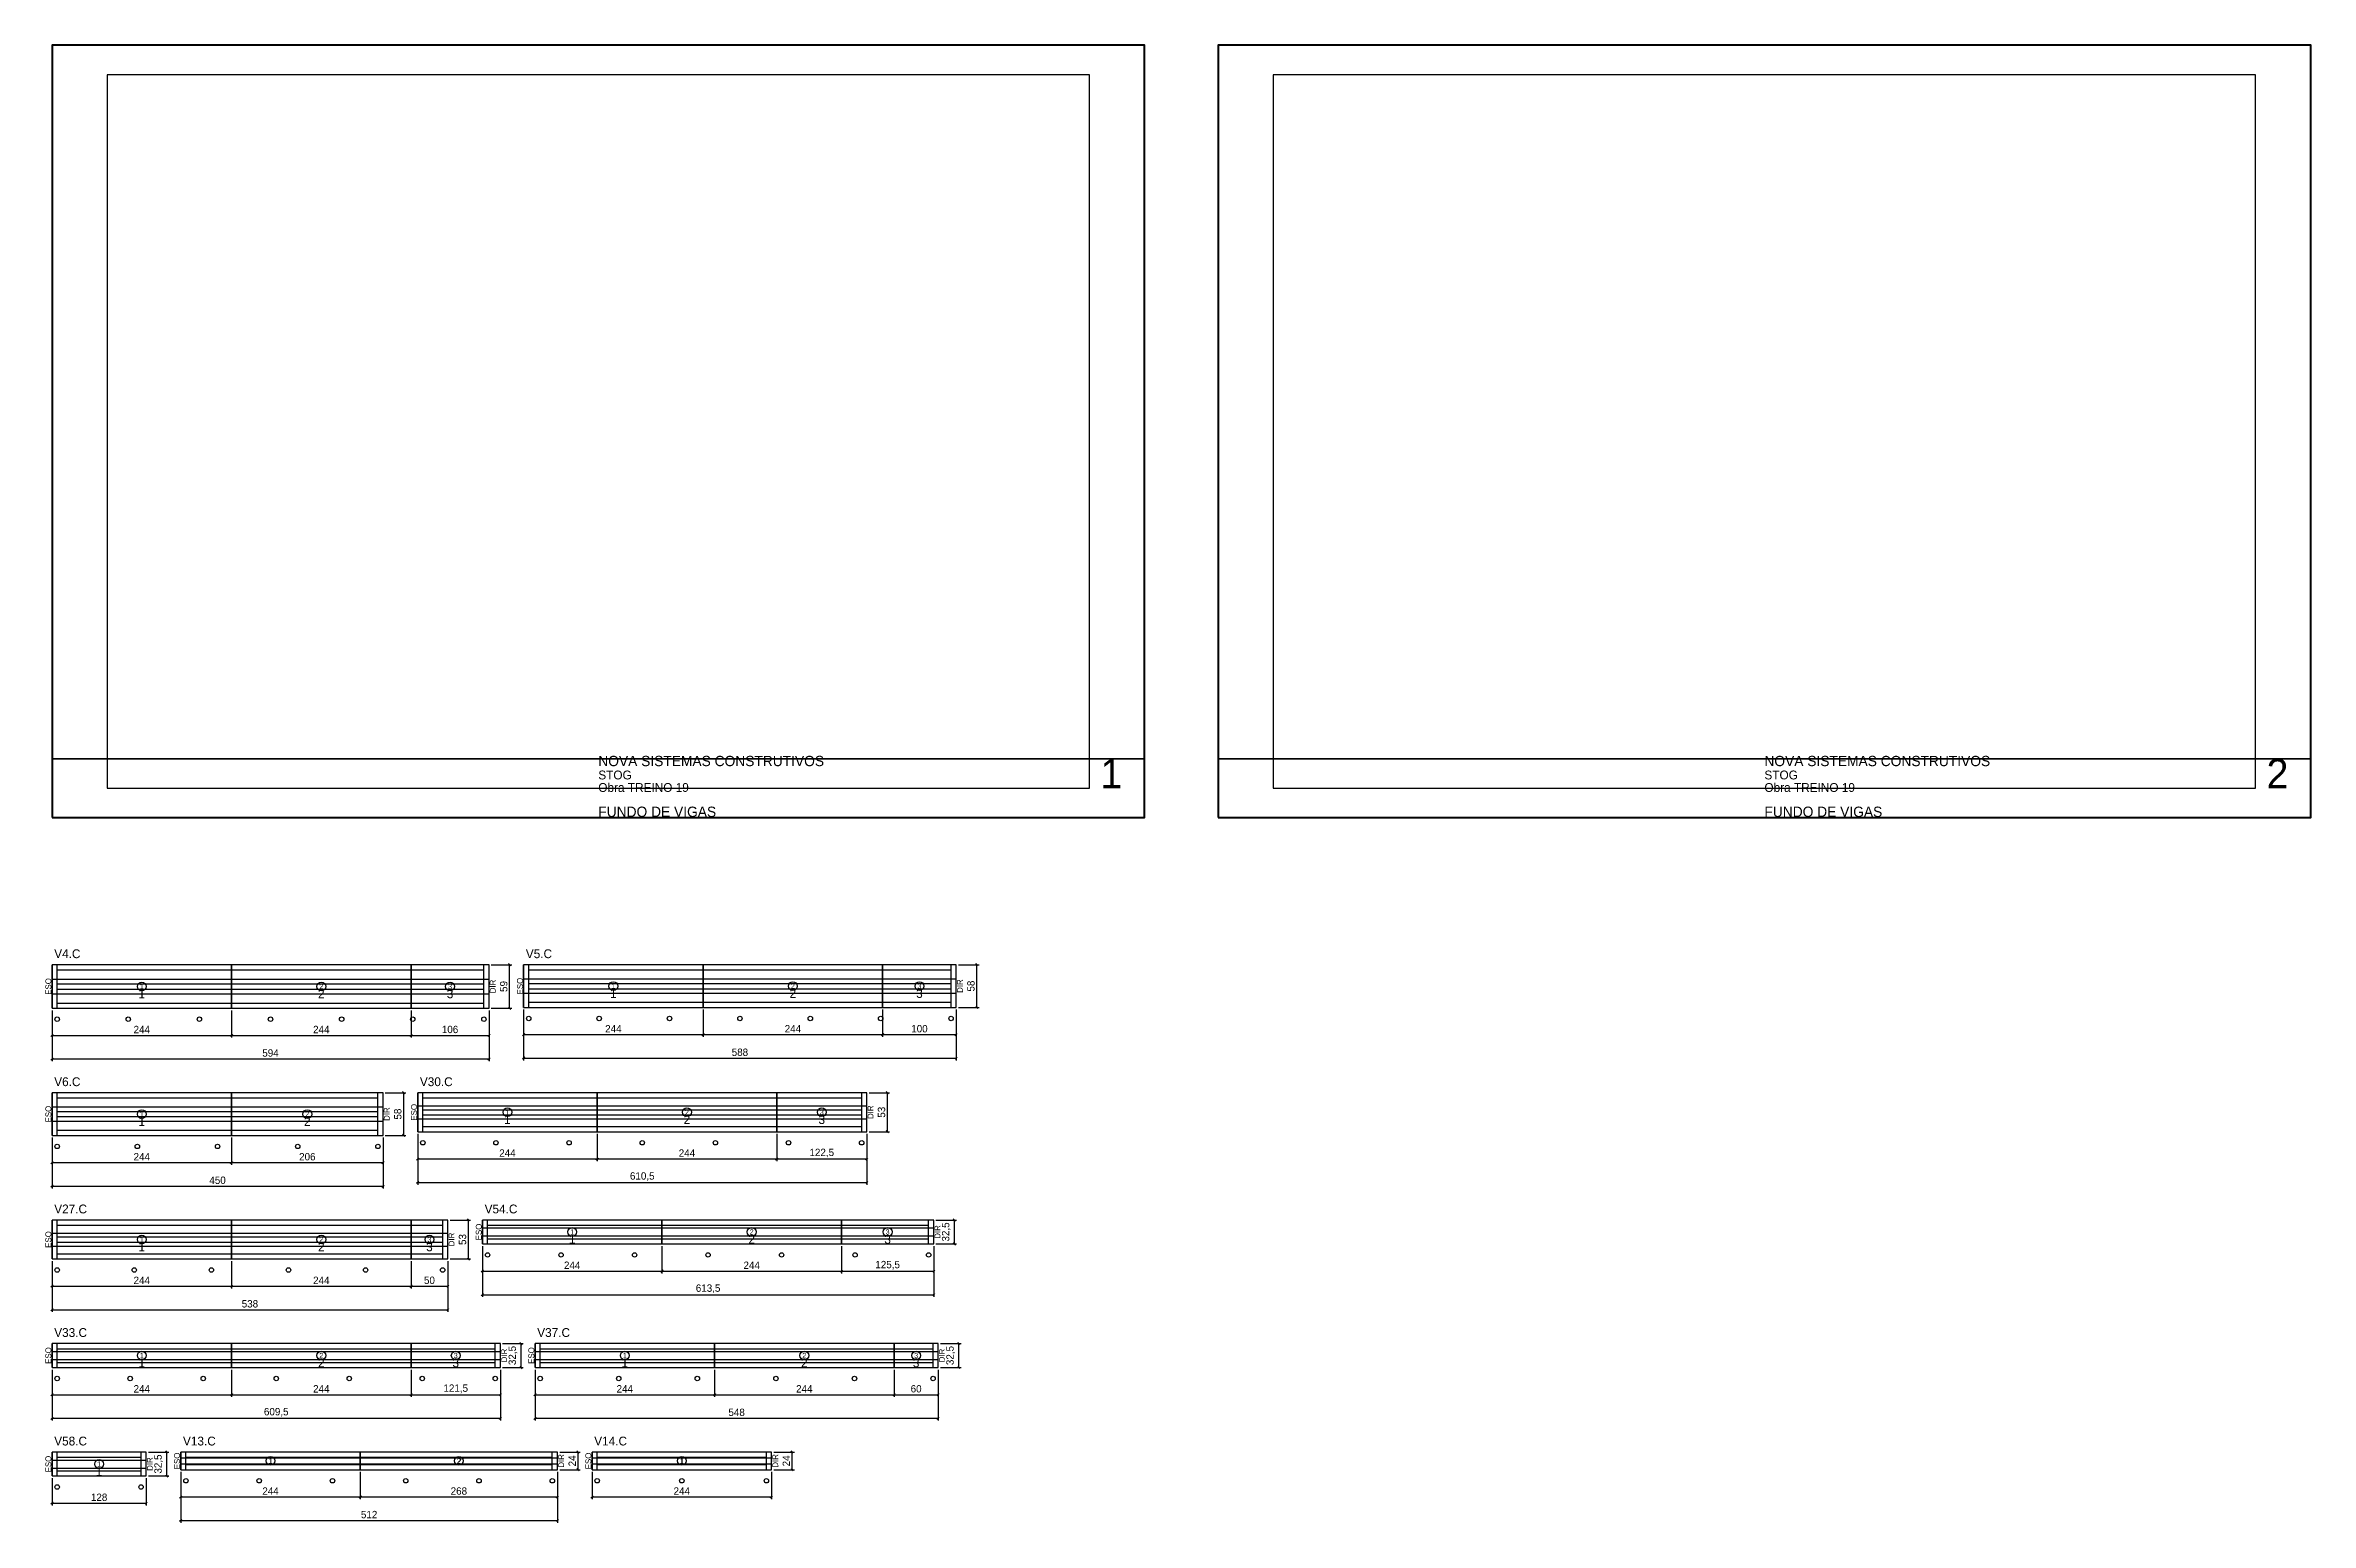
# Model space of a CAD drawing. Extents: x -10500 to 3070, y -2763 to 1250.
# Drawn here: x -9 to 3070, y -758 to 1250 of the extents above; entities that cross this region are included whole.
import ezdxf
from ezdxf.enums import TextEntityAlignment as Align

# ---------------------------------------------------------------- set-up
doc = ezdxf.new("R2010")
doc.units = 0
for name, color, linetype in [('5', 5, 'Continuous'), ('CARIMBO', 255, 'Continuous'), ('COTA', 241, 'Continuous'), ('Escoras', 224, 'Continuous'), ('Folhas', 255, 'Continuous'), ('NOMENCLATURA', 7, 'Continuous'), ('Painéis', 200, 'Continuous'), ('SARR_2.2x7', 40, 'Continuous'), ('SARR_EDITAR', 141, 'Continuous')]:
    doc.layers.add(name, color=color, linetype=linetype)
doc.dimstyles.new('PAINEL', dxfattribs={"dimtxt": 10, "dimasz": 3, "dimexe": 3, "dimexo": 3, "dimgap": 3, "dimtad": 1, "dimblk": 'OBLIQUE', "dimblk1": 'OBLIQUE', "dimcen": 2.5, "dimclrd": 4, "dimclre": 4, "dimclrt": 240, "dimazin": 3, "dimtfac": 1, "dimtmove": 0, "dimatfit": 3})

# ---------------------------------------------------------------- blocks, each defined once
blk = doc.blocks.new('nf1')
blk.add_circle((0, 0), 6)
blk.add_text('1', height=7).set_placement((0, 0), align=Align.MIDDLE_CENTER)
blk = doc.blocks.new('nf2')
blk.add_circle((0, 0), 6)
blk.add_text('2', height=7).set_placement((0, 0), align=Align.MIDDLE_CENTER)
blk = doc.blocks.new('nf3')
blk.add_circle((0, 0), 6)
blk.add_text('3', height=7).set_placement((0, 0), align=Align.MIDDLE_CENTER)
blk = doc.blocks.new('_OBLIQUE')
at = {"color": 0, "linetype": 'BYBLOCK'}
blk.add_line((-0.5, -0.5), (0.5, 0.5), dxfattribs=at)

msp = doc.modelspace()

# ---------------------------------------------------------------- linework, layer by layer
at = {"layer": 'CARIMBO', "lineweight": 35}
for p, q in [((0, 280), (1485, 280)), ((1585, 280), (3070, 280))]:
    msp.add_line(p, q, dxfattribs=at)
at = {"layer": 'Escoras'}
for centre in [(7, -74), (103.667, -74), (200.333, -74), (297, -74), (393.667, -74), (490.333, -74), (587, -74), (648, -73), (743.667, -73), (839.333, -73), (935, -73), (1030.667, -73), (1126.333, -73), (1222, -73), (7, -247), (116, -247), (225, -247), (334, -247), (443, -247), (504, -242), (603.417, -242), (702.833, -242), (802.25, -242), (901.667, -242), (1001.083, -242), (1100.5, -242), (592, -394.5), (691.917, -394.5), (791.833, -394.5), (891.75, -394.5), (991.667, -394.5), (1091.583, -394.5), (1191.5, -394.5), (7, -415), (111.8, -415), (216.6, -415), (321.4, -415), (426.2, -415), (531, -415), (7, -562.5), (106.25, -562.5), (205.5, -562.5), (304.75, -562.5), (404, -562.5), (503.25, -562.5), (602.5, -562.5), (663.5, -562.5), (770.3, -562.5), (877.1, -562.5), (983.9, -562.5), (1090.7, -562.5), (1197.5, -562.5), (7, -710), (121, -710), (182, -701.5), (281.6, -701.5), (381.2, -701.5), (480.8, -701.5), (580.4, -701.5), (680, -701.5), (741, -701.5), (856, -701.5), (971, -701.5)]:
    msp.add_circle(centre, 3, dxfattribs=at)
at = {"layer": 'Folhas', "lineweight": 50}
for points in [[(0, 200), (1485, 200), (1485, 1250), (0, 1250)], [(1585, 200), (3070, 200), (3070, 1250), (1585, 1250)]]:
    msp.add_lwpolyline(points, close=True, dxfattribs=at)
at = {"layer": 'Folhas', "lineweight": 25}
for points in [[(75, 240), (1410, 240), (1410, 1210), (75, 1210)], [(1660, 240), (2995, 240), (2995, 1210), (1660, 1210)]]:
    msp.add_lwpolyline(points, close=True, dxfattribs=at)
at = {"layer": 'Painéis'}
for p, q in [((244, -59), (244, 0)), ((488, -59), (488, 0)), ((885, -58), (885, 0)), ((1129, -58), (1129, 0)), ((0, -19.667), (244, -19.667)), ((244, -19.667), (488, -19.667)), ((488, -19.667), (594, -19.667)), ((641, -19.333), (885, -19.333)), ((885, -19.333), (1129, -19.333)), ((1129, -19.333), (1229, -19.333)), ((0, -39.333), (244, -39.333)), ((244, -39.333), (488, -39.333)), ((488, -39.333), (594, -39.333)), ((641, -38.667), (885, -38.667)), ((885, -38.667), (1129, -38.667)), ((1129, -38.667), (1229, -38.667)), ((244, -232), (244, -174)), ((741, -227), (741, -174)), ((985, -227), (985, -174)), ((0, -193.333), (244, -193.333)), ((0, -212.667), (244, -212.667)), ((244, -193.333), (450, -193.333)), ((244, -212.667), (450, -212.667)), ((497, -191.667), (741, -191.667)), ((497, -209.333), (741, -209.333)), ((741, -191.667), (985, -191.667)), ((741, -209.333), (985, -209.333)), ((985, -191.667), (1107.5, -191.667)), ((985, -209.333), (1107.5, -209.333)), ((0, -364.667), (244, -364.667)), ((244, -400), (244, -347)), ((244, -364.667), (488, -364.667)), ((488, -400), (488, -347)), ((488, -364.667), (538, -364.667)), ((585, -357.833), (829, -357.833)), ((585, -368.667), (829, -368.667)), ((829, -379.5), (829, -347)), ((829, -357.833), (1073, -357.833)), ((829, -368.667), (1073, -368.667)), ((1073, -379.5), (1073, -347)), ((1073, -357.833), (1198.5, -357.833)), ((1073, -368.667), (1198.5, -368.667)), ((0, -382.333), (244, -382.333)), ((244, -382.333), (488, -382.333)), ((488, -382.333), (538, -382.333)), ((244, -547.5), (244, -515)), ((488, -547.5), (488, -515)), ((900.5, -547.5), (900.5, -515)), ((1144.5, -547.5), (1144.5, -515)), ((0, -525.833), (244, -525.833)), ((0, -536.667), (244, -536.667)), ((244, -525.833), (488, -525.833)), ((244, -536.667), (488, -536.667)), ((488, -525.833), (609.5, -525.833)), ((488, -536.667), (609.5, -536.667)), ((656.5, -525.833), (900.5, -525.833)), ((656.5, -536.667), (900.5, -536.667)), ((900.5, -525.833), (1144.5, -525.833)), ((900.5, -536.667), (1144.5, -536.667)), ((1144.5, -525.833), (1204.5, -525.833)), ((1144.5, -536.667), (1204.5, -536.667)), ((0, -673.333), (128, -673.333)), ((175, -670.5), (419, -670.5)), ((419, -686.5), (419, -662.5)), ((419, -670.5), (687, -670.5)), ((734, -670.5), (978, -670.5)), ((0, -684.167), (128, -684.167)), ((175, -678.5), (419, -678.5)), ((419, -678.5), (687, -678.5)), ((734, -678.5), (978, -678.5))]:
    msp.add_line(p, q, dxfattribs=at)
for points in [[(0, -59), (244, -59), (244, 0), (0, 0)], [(244, -59), (488, -59), (488, 0), (244, 0)], [(488, -59), (594, -59), (594, 0), (488, 0)], [(641, -58), (885, -58), (885, 0), (641, 0)], [(885, -58), (1129, -58), (1129, 0), (885, 0)], [(1129, -58), (1229, -58), (1229, 0), (1129, 0)], [(0, -232), (244, -232), (244, -174), (0, -174)], [(244, -232), (450, -232), (450, -174), (244, -174)], [(497, -227), (741, -227), (741, -174), (497, -174)], [(741, -227), (985, -227), (985, -174), (741, -174)], [(985, -227), (1107.5, -227), (1107.5, -174), (985, -174)], [(0, -400), (244, -400), (244, -347), (0, -347)], [(244, -400), (488, -400), (488, -347), (244, -347)], [(488, -400), (538, -400), (538, -347), (488, -347)], [(585, -379.5), (829, -379.5), (829, -347), (585, -347)], [(829, -379.5), (1073, -379.5), (1073, -347), (829, -347)], [(1073, -379.5), (1198.5, -379.5), (1198.5, -347), (1073, -347)], [(0, -547.5), (244, -547.5), (244, -515), (0, -515)], [(244, -547.5), (488, -547.5), (488, -515), (244, -515)], [(488, -547.5), (609.5, -547.5), (609.5, -515), (488, -515)], [(656.5, -547.5), (900.5, -547.5), (900.5, -515), (656.5, -515)], [(900.5, -547.5), (1144.5, -547.5), (1144.5, -515), (900.5, -515)], [(1144.5, -547.5), (1204.5, -547.5), (1204.5, -515), (1144.5, -515)], [(0, -695), (128, -695), (128, -662.5), (0, -662.5)], [(175, -686.5), (419, -686.5), (419, -662.5), (175, -662.5)], [(419, -686.5), (687, -686.5), (687, -662.5), (419, -662.5)], [(734, -686.5), (978, -686.5), (978, -662.5), (734, -662.5)]]:
    msp.add_lwpolyline(points, close=True, dxfattribs=at)
at = {"layer": 'SARR_2.2x7'}
for p, q in [((7, -59), (7, 0)), ((587, -59), (587, 0)), ((648, -58), (648, 0)), ((1222, -58), (1222, 0)), ((7, -7), (244, -7)), ((7, -26), (244, -26)), ((244, -7), (488, -7)), ((244, -26), (488, -26)), ((488, -7), (587, -7)), ((488, -26), (587, -26)), ((648, -7), (885, -7)), ((648, -25.5), (885, -25.5)), ((885, -7), (1129, -7)), ((885, -25.5), (1129, -25.5)), ((1129, -7), (1222, -7)), ((1129, -25.5), (1222, -25.5)), ((7, -33), (244, -33)), ((7, -52), (244, -52)), ((244, -33), (488, -33)), ((244, -52), (488, -52)), ((488, -33), (587, -33)), ((488, -52), (587, -52)), ((648, -32.5), (885, -32.5)), ((648, -51), (885, -51)), ((885, -32.5), (1129, -32.5)), ((885, -51), (1129, -51)), ((1129, -32.5), (1222, -32.5)), ((1129, -51), (1222, -51)), ((7, -232), (7, -174)), ((7, -181), (244, -181)), ((244, -181), (443, -181)), ((443, -232), (443, -174)), ((504, -227), (504, -174)), ((504, -181), (741, -181)), ((741, -181), (985, -181)), ((985, -181), (1100.5, -181)), ((1100.5, -227), (1100.5, -174)), ((7, -199.5), (244, -199.5)), ((7, -206.5), (244, -206.5)), ((244, -199.5), (443, -199.5)), ((244, -206.5), (443, -206.5)), ((504, -197), (741, -197)), ((504, -204), (741, -204)), ((741, -197), (985, -197)), ((741, -204), (985, -204)), ((985, -197), (1100.5, -197)), ((985, -204), (1100.5, -204)), ((7, -225), (244, -225)), ((244, -225), (443, -225)), ((504, -220), (741, -220)), ((741, -220), (985, -220)), ((985, -220), (1100.5, -220)), ((7, -400), (7, -347)), ((7, -354), (244, -354)), ((244, -354), (488, -354)), ((488, -354), (531, -354)), ((531, -400), (531, -347)), ((592, -379.5), (592, -347)), ((592, -354), (829, -354)), ((829, -354), (1073, -354)), ((1073, -354), (1191.5, -354)), ((1191.5, -379.5), (1191.5, -347)), ((7, -370), (244, -370)), ((7, -377), (244, -377)), ((7, -393), (244, -393)), ((244, -370), (488, -370)), ((244, -377), (488, -377)), ((244, -393), (488, -393)), ((488, -370), (531, -370)), ((488, -377), (531, -377)), ((488, -393), (531, -393)), ((592, -372.5), (829, -372.5)), ((829, -372.5), (1073, -372.5)), ((1073, -372.5), (1191.5, -372.5)), ((7, -547.5), (7, -515)), ((7, -522), (244, -522)), ((244, -522), (488, -522)), ((488, -522), (602.5, -522)), ((602.5, -547.5), (602.5, -515)), ((663.5, -547.5), (663.5, -515)), ((663.5, -522), (900.5, -522)), ((900.5, -522), (1144.5, -522)), ((1144.5, -522), (1197.5, -522)), ((1197.5, -547.5), (1197.5, -515)), ((7, -540.5), (244, -540.5)), ((244, -540.5), (488, -540.5)), ((488, -540.5), (602.5, -540.5)), ((663.5, -540.5), (900.5, -540.5)), ((900.5, -540.5), (1144.5, -540.5)), ((1144.5, -540.5), (1197.5, -540.5)), ((7, -695), (7, -662.5)), ((7, -669.5), (121, -669.5)), ((121, -695), (121, -662.5)), ((182, -686.5), (182, -662.5)), ((182, -669.5), (419, -669.5)), ((419, -669.5), (680, -669.5)), ((680, -686.5), (680, -662.5)), ((741, -686.5), (741, -662.5)), ((741, -669.5), (971, -669.5)), ((971, -686.5), (971, -662.5)), ((7, -688), (121, -688)), ((182, -679.5), (419, -679.5)), ((419, -679.5), (680, -679.5)), ((741, -679.5), (971, -679.5))]:
    msp.add_line(p, q, dxfattribs=at)
at = {"layer": 'SARR_EDITAR'}
for p, q in [((0, -59), (0, 0)), ((594, -59), (594, 0)), ((641, -58), (641, 0)), ((1229, -58), (1229, 0)), ((0, -232), (0, -174)), ((450, -232), (450, -174)), ((497, -227), (497, -174)), ((1107.5, -227), (1107.5, -174)), ((0, -400), (0, -347)), ((538, -400), (538, -347)), ((585, -379.5), (585, -347)), ((1198.5, -379.5), (1198.5, -347)), ((0, -547.5), (0, -515)), ((609.5, -547.5), (609.5, -515)), ((656.5, -547.5), (656.5, -515)), ((1204.5, -547.5), (1204.5, -515)), ((0, -695), (0, -662.5)), ((128, -695), (128, -662.5)), ((175, -686.5), (175, -662.5)), ((687, -686.5), (687, -662.5)), ((734, -686.5), (734, -662.5)), ((978, -686.5), (978, -662.5))]:
    msp.add_line(p, q, dxfattribs=at)

# ---------------------------------------------------------------- block references
at = {"layer": 'COTA'}
for name, p in [('nf1', (122, -29.5)), ('nf2', (366, -29.5)), ('nf3', (541, -29.5)), ('nf1', (763, -29)), ('nf2', (1007, -29)), ('nf3', (1179, -29)), ('nf1', (122, -203)), ('nf2', (347, -203)), ('nf1', (619, -200.5)), ('nf2', (863, -200.5)), ('nf3', (1046.25, -200.5)), ('nf1', (122, -373.5)), ('nf2', (366, -373.5)), ('nf3', (513, -373.5)), ('nf1', (707, -363.25)), ('nf2', (951, -363.25)), ('nf3', (1135.75, -363.25)), ('nf1', (122, -531.25)), ('nf2', (366, -531.25)), ('nf3', (548.75, -531.25)), ('nf1', (778.5, -531.25)), ('nf2', (1022.5, -531.25)), ('nf3', (1174.5, -531.25)), ('nf1', (64, -678.75)), ('nf1', (297, -674.5)), ('nf2', (553, -674.5)), ('nf1', (856, -674.5))]:
    msp.add_blockref(name, p, dxfattribs=at)

# ---------------------------------------------------------------- texts
at = {"layer": '5'}
for s, p in [('ESQ', (-5, -29.5)), ('DIR', (599, -29.5)), ('ESQ', (636, -29)), ('DIR', (1234, -29)), ('ESQ', (-5, -203)), ('DIR', (455, -203)), ('ESQ', (492, -200.5)), ('DIR', (1112.5, -200.5)), ('ESQ', (-5, -373.5)), ('DIR', (543, -373.5)), ('ESQ', (580, -363.25)), ('DIR', (1203.5, -363.25)), ('ESQ', (-5, -531.25)), ('DIR', (614.5, -531.25)), ('ESQ', (651.5, -531.25)), ('DIR', (1209.5, -531.25)), ('ESQ', (-5, -678.75)), ('DIR', (133, -678.75)), ('ESQ', (170, -674.5)), ('DIR', (692, -674.5)), ('ESQ', (729, -674.5)), ('DIR', (983, -674.5))]:
    msp.add_text(s, height=8, rotation=90, dxfattribs=at).set_placement(p, align=Align.MIDDLE_CENTER)
for s, p in [('1', (122, -39.5)), ('2', (366, -39.5)), ('3', (541, -39.5)), ('1', (763, -39)), ('2', (1007, -39)), ('3', (1179, -39)), ('1', (122, -213)), ('2', (347, -213)), ('1', (619, -210.5)), ('2', (863, -210.5)), ('3', (1046.25, -210.5)), ('1', (707, -373.25)), ('2', (951, -373.25)), ('3', (1135.75, -373.25)), ('1', (122, -383.5)), ('2', (366, -383.5)), ('3', (513, -383.5)), ('1', (122, -541.25)), ('2', (366, -541.25)), ('3', (548.75, -541.25)), ('1', (778.5, -541.25)), ('2', (1022.5, -541.25)), ('3', (1174.5, -541.25)), ('1', (297, -674.5)), ('2', (553, -674.5)), ('1', (856, -674.5)), ('1', (64, -688.75))]:
    msp.add_text(s, height=12, dxfattribs=at).set_placement(p, align=Align.MIDDLE_CENTER)
at = {"layer": 'CARIMBO'}
for s, height, p in [('NOVA SISTEMAS CONSTRUTIVOS', 14, (742.5, 270)), ('1', 40, (1425, 240)), ('NOVA SISTEMAS CONSTRUTIVOS', 14, (2327.5, 270)), ('2', 40, (3010, 240)), ('STOG', 12, (742.5, 252)), ('Obra TREINO 19', 12, (742.5, 235)), ('STOG', 12, (2327.5, 252)), ('Obra TREINO 19', 12, (2327.5, 235)), ('FUNDO DE VIGAS', 14, (742.5, 201)), ('FUNDO DE VIGAS', 14, (2327.5, 201))]:
    msp.add_text(s, height=height, dxfattribs=at).set_placement(p)
at = {"layer": 'NOMENCLATURA'}
for s, p in [('V4.C', (3, 9)), ('V5.C', (644, 9)), ('V6.C', (3, -165)), ('V30.C', (500, -165)), ('V27.C', (3, -338)), ('V54.C', (588, -338)), ('V33.C', (3, -506)), ('V37.C', (659.5, -506)), ('V58.C', (3, -653.5)), ('V13.C', (178, -653.5)), ('V14.C', (737, -653.5))]:
    msp.add_text(s, height=12, dxfattribs=at).set_placement(p)

# ---------------------------------------------------------------- dimensions: what is measured, and where the dimension line sits
at = {"layer": 'COTA'}
for base, p1, p2 in [((622, -59), (594, -59), (594, 0)), ((1257, -58), (1229, -58), (1229, 0)), ((478, -232), (450, -232), (450, -174)), ((1135.5, -227), (1107.5, -227), (1107.5, -174)), ((566, -400), (538, -400), (538, -347)), ((1226.5, -379.5), (1198.5, -379.5), (1198.5, -347)), ((637.5, -547.5), (609.5, -547.5), (609.5, -515)), ((1232.5, -547.5), (1204.5, -547.5), (1204.5, -515)), ((156, -695), (128, -695), (128, -662.5)), ((715, -686.5), (687, -686.5), (687, -662.5)), ((1006, -686.5), (978, -686.5), (978, -662.5))]:
    msp.add_linear_dim(base=base, p1=p1, p2=p2, angle=90, dimstyle='PAINEL', dxfattribs=at).render()
for base, p1, p2 in [((0, -96), (0, -59), (244, -59)), ((0, -128), (0, -59), (594, -59)), ((244, -96), (244, -59), (488, -59)), ((488, -96), (488, -59), (594, -59)), ((641, -95), (641, -58), (885, -58)), ((641, -127), (641, -58), (1229, -58)), ((885, -95), (885, -58), (1129, -58)), ((1129, -95), (1129, -58), (1229, -58)), ((0, -269), (0, -232), (244, -232)), ((0, -301), (0, -232), (450, -232)), ((244, -269), (244, -232), (450, -232)), ((497, -264), (497, -227), (741, -227)), ((497, -296), (497, -227), (1107.5, -227)), ((741, -264), (741, -227), (985, -227)), ((985, -264), (985, -227), (1107.5, -227)), ((0, -437), (0, -400), (244, -400)), ((0, -469), (0, -400), (538, -400)), ((244, -437), (244, -400), (488, -400)), ((488, -437), (488, -400), (538, -400)), ((585, -416.5), (585, -379.5), (829, -379.5)), ((585, -448.5), (585, -379.5), (1198.5, -379.5)), ((829, -416.5), (829, -379.5), (1073, -379.5)), ((1073, -416.5), (1073, -379.5), (1198.5, -379.5)), ((0, -584.5), (0, -547.5), (244, -547.5)), ((0, -616.5), (0, -547.5), (609.5, -547.5)), ((244, -584.5), (244, -547.5), (488, -547.5)), ((488, -584.5), (488, -547.5), (609.5, -547.5)), ((656.5, -584.5), (656.5, -547.5), (900.5, -547.5)), ((656.5, -616.5), (656.5, -547.5), (1204.5, -547.5)), ((900.5, -584.5), (900.5, -547.5), (1144.5, -547.5)), ((1144.5, -584.5), (1144.5, -547.5), (1204.5, -547.5)), ((0, -732), (0, -695), (128, -695)), ((175, -723.5), (175, -686.5), (419, -686.5)), ((175, -755.5), (175, -686.5), (687, -686.5)), ((419, -723.5), (419, -686.5), (687, -686.5)), ((734, -723.5), (734, -686.5), (978, -686.5))]:
    msp.add_linear_dim(base=base, p1=p1, p2=p2, dimstyle='PAINEL', dxfattribs=at).render()

doc.saveas('drawing.dxf')
